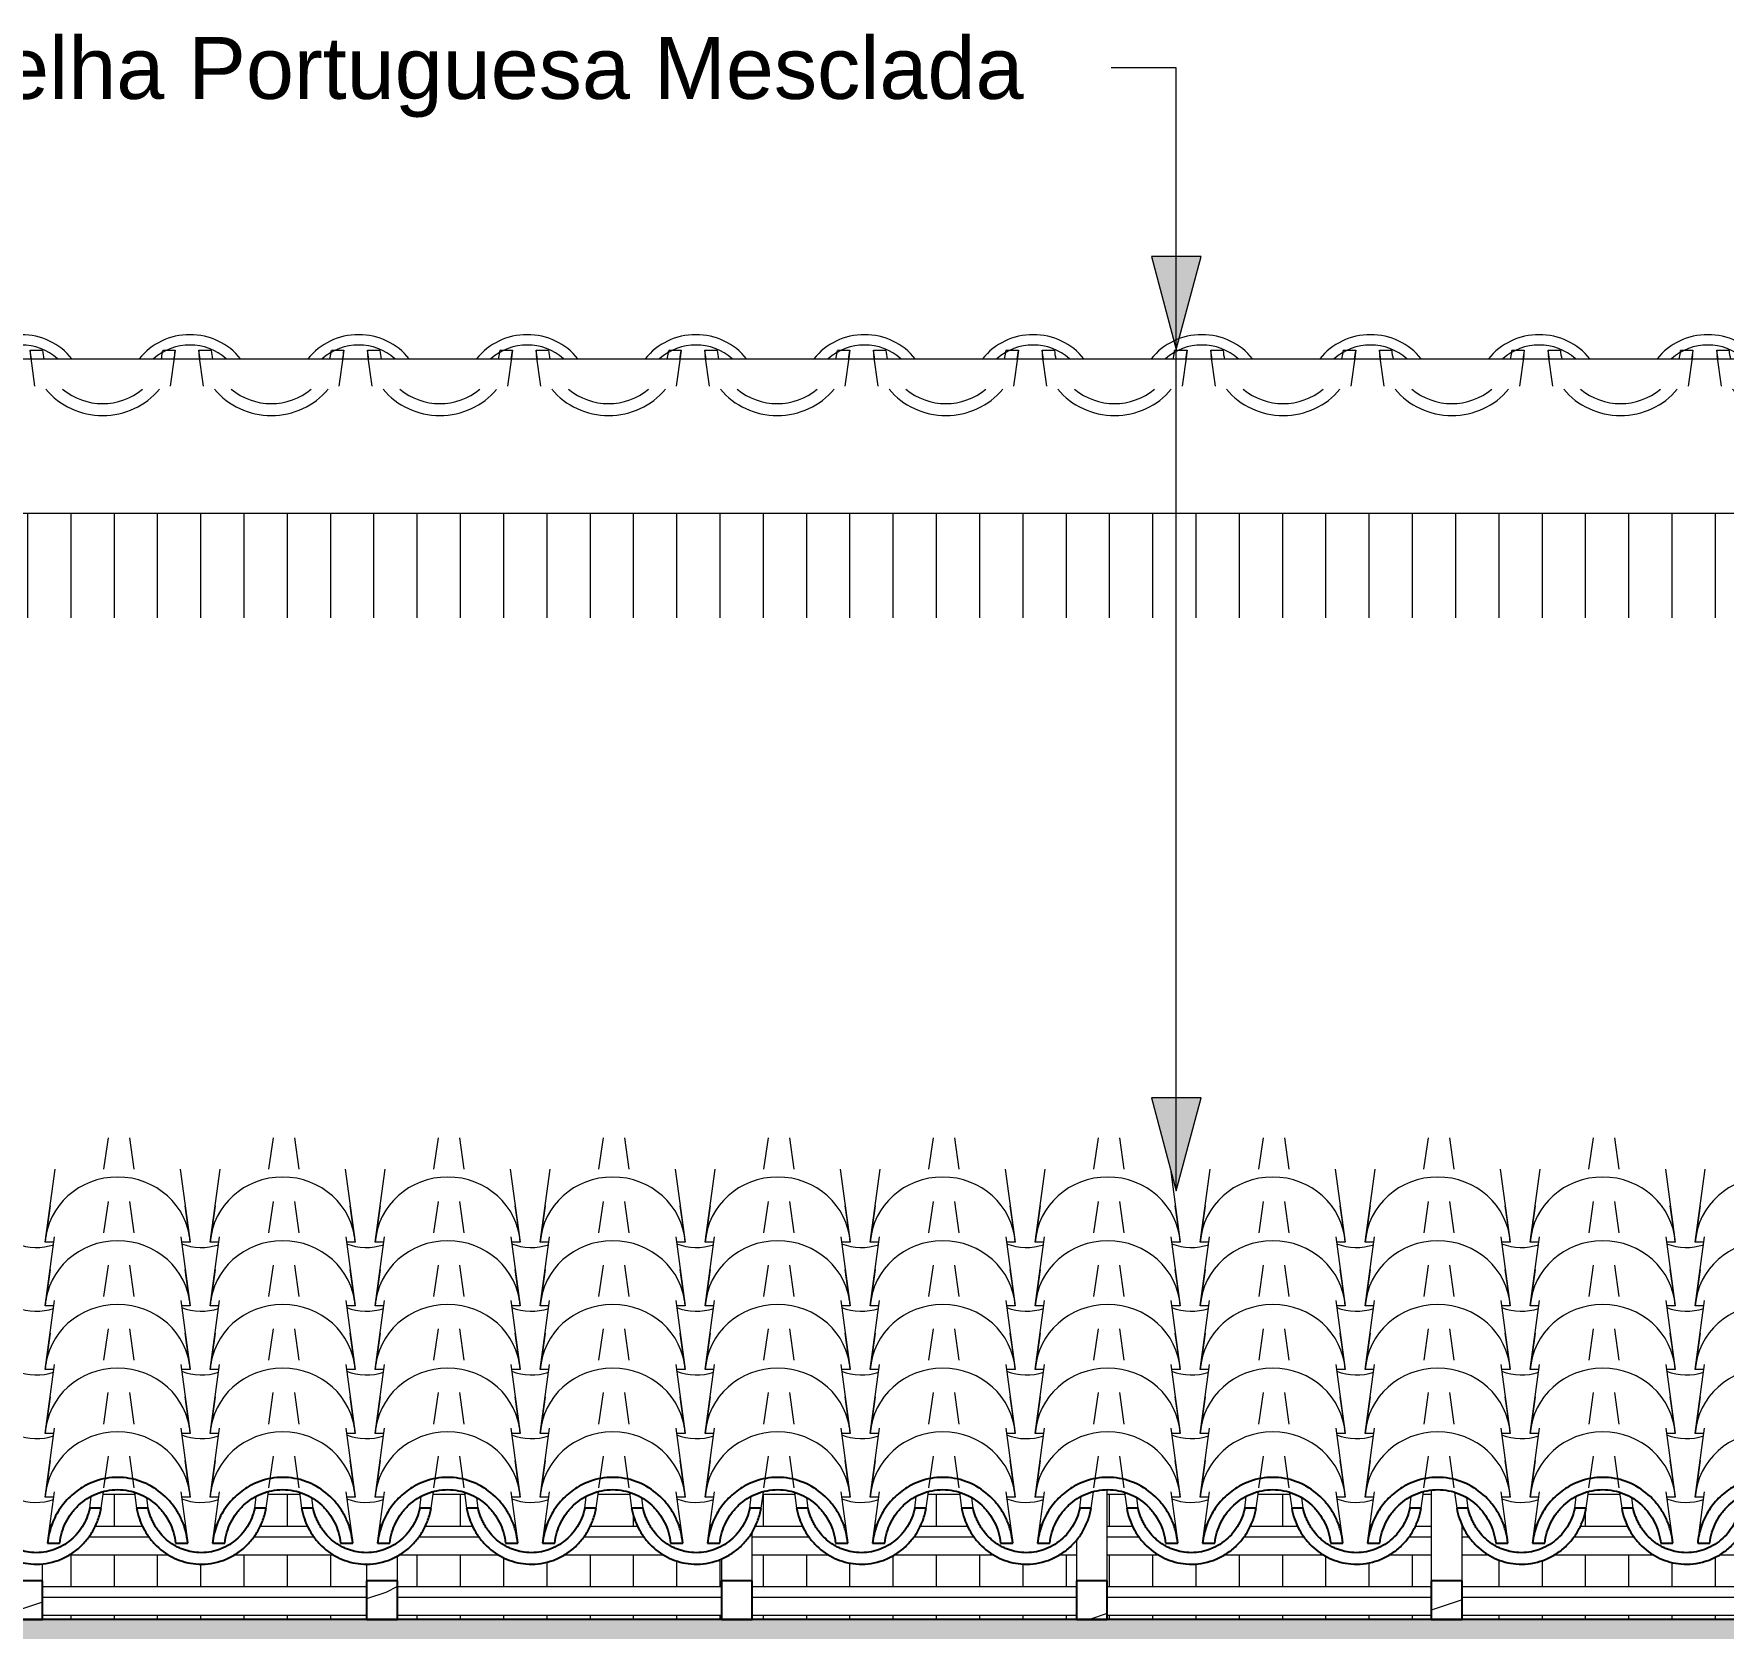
# Model space of a CAD drawing. Header units: millimetres. Extents: x -23755 to 62003, y -3000 to 6760.
# Drawn here: x 14298 to 17031, y 3631 to 6212 of the extents above; entities that cross this region are included whole.
import ezdxf

# ---------------------------------------------------------------- set-up
doc = ezdxf.new("R2010")
doc.units = ezdxf.units.MM
for name, color, linetype, lineweight in [('A-GLAZ-CURT', 52, 'Continuous', 9), ('A-GLAZ-CWMG', 51, 'Continuous', 9), ('A-ROOF', 132, 'Continuous', 9), ('A-ROOF-OTLN', 132, 'Continuous', 9), ('A-ROOF-PATT', 132, 'Continuous', 9), ('G-ANNO-TEXT', 231, 'Continuous', 9)]:
    doc.layers.add(name, color=color, linetype=linetype, lineweight=lineweight)
doc.styles.add('Arial_1', font='arial.ttf', dxfattribs={"height": 100})
pattern_1 = [(216.87, (-525.83, 2369.08), (761.9991, 508.00136), [127, -1143]), (206.565, (-373.43, 2292.88), (-254.0006, -253.9997), [283.981, -283.981]), (198.435, (-373.43, 2165.88), (-507.9998, -254.0006), [160.644, -642.575])]

# ---------------------------------------------------------------- blocks, each defined once
blk = doc.blocks.new('Rectangular Mullion - Ripa-3577505-B')
at = {"layer": 'A-GLAZ-CWMG'}
for p, q in [((1737.9, 3699.2), (1213.7, 3699.2)), ((2312, 3699.2), (1787.9, 3699.2)), ((2886.2, 3699.2), (2362, 3699.2)), ((3460.4, 3699.2), (2936.2, 3699.2)), ((4034.5, 3699.2), (3510.4, 3699.2)), ((1737.9, 3681.9), (1213.7, 3681.9)), ((2312, 3681.9), (1787.9, 3681.9)), ((2886.2, 3681.9), (2362, 3681.9)), ((3460.4, 3681.9), (2936.2, 3681.9)), ((4034.5, 3681.9), (3510.4, 3681.9)), ((1737.9, 3653.2), (1213.7, 3653.2)), ((2312, 3653.2), (1787.9, 3653.2)), ((2886.2, 3653.2), (2362, 3653.2)), ((3460.4, 3653.2), (2936.2, 3653.2)), ((4034.5, 3653.2), (3510.4, 3653.2))]:
    blk.add_line(p, q, dxfattribs=at)
blk = doc.blocks.new('Rectangular Mullion - Ripa-V128-B')
at = {"layer": 'A-GLAZ-CWMG'}
for p, q in [((1386.2, 3779.6), (1288.5, 3779.6)), ((1376, 3796.8), (1298.8, 3796.8)), ((1653.2, 3779.6), (1555.5, 3779.6)), ((1642.9, 3796.8), (1565.7, 3796.8)), ((1920.1, 3779.6), (1822.4, 3779.6)), ((1909.8, 3796.8), (1832.6, 3796.8)), ((2187, 3779.6), (2089.3, 3779.6)), ((2176.8, 3796.8), (2099.6, 3796.8)), ((2453.9, 3779.6), (2362, 3779.6)), ((2443.7, 3796.8), (2366.5, 3796.8)), ((2720.9, 3779.6), (2623.2, 3779.6)), ((2710.6, 3796.8), (2633.4, 3796.8)), ((2977.5, 3796.8), (2936.2, 3796.8)), ((2987.8, 3779.6), (2936.2, 3779.6)), ((3254.7, 3779.6), (3157, 3779.6)), ((3244.5, 3796.8), (3167.3, 3796.8)), ((3460.4, 3779.6), (3423.9, 3779.6)), ((3460.4, 3796.8), (3434.2, 3796.8)), ((3511.4, 3796.8), (3510.4, 3796.8)), ((3521.6, 3779.6), (3510.4, 3779.6)), ((3788.6, 3779.6), (3690.8, 3779.6)), ((3778.3, 3796.8), (3701.1, 3796.8)), ((1418.2, 3750.8), (1256.6, 3750.8)), ((1685.2, 3750.8), (1523.5, 3750.8)), ((1952.1, 3750.8), (1790.4, 3750.8)), ((2219, 3750.8), (2057.3, 3750.8)), ((2485.9, 3750.8), (2362, 3750.8)), ((2752.8, 3750.8), (2591.2, 3750.8)), ((2886.2, 3750.8), (2858.1, 3750.8)), ((3019.8, 3750.8), (2936.2, 3750.8)), ((3286.7, 3750.8), (3125, 3750.8)), ((3460.4, 3750.8), (3391.9, 3750.8)), ((3553.6, 3750.8), (3510.4, 3750.8)), ((3820.5, 3750.8), (3658.9, 3750.8)), ((4034.5, 3750.8), (3925.8, 3750.8))]:
    blk.add_line(p, q, dxfattribs=at)
blk = doc.blocks.new('Rectangular Mullion - Ripa-V129-B')
at = {"layer": 'A-GLAZ-CWMG'}
for p, q in [((1363.1, 3848.5), (1311.7, 3848.5)), ((1630, 3848.5), (1578.6, 3848.5)), ((1896.9, 3848.5), (1845.5, 3848.5)), ((2163.9, 3848.5), (2112.5, 3848.5)), ((2430.8, 3848.5), (2379.4, 3848.5)), ((2697.7, 3848.5), (2646.3, 3848.5)), ((2964.6, 3848.5), (2936.2, 3848.5)), ((3231.6, 3848.5), (3180.1, 3848.5)), ((3460.4, 3848.5), (3447.1, 3848.5)), ((3765.4, 3848.5), (3714, 3848.5))]:
    blk.add_line(p, q, dxfattribs=at)
blk = doc.blocks.new('Rectangular Mullion - Caibro-V130-B')
at = {"layer": 'A-GLAZ-CWMG'}
h = blk.add_hatch(dxfattribs=at)
h.set_pattern_fill('FP_16', color=256, style=0, pattern_type=2)
h.set_pattern_definition(pattern_1)
h.paths.add_polyline_path([(1213.7, 3646.4), (1213.7, 3709.1), (1163.7, 3709.1), (1163.7, 3646.4)])
for p, q in [((1163.7, 3744.4), (1163.7, 3709.1)), ((1213.7, 3709.1), (1213.7, 3736.5))]:
    blk.add_line(p, q, dxfattribs=at)
at = {"layer": 'A-GLAZ-CWMG', "lineweight": 25}
for p, q in [((1213.7, 3709.1), (1163.7, 3709.1)), ((1163.7, 3709.1), (1163.7, 3646.4)), ((1213.7, 3646.4), (1213.7, 3709.1)), ((1163.7, 3646.4), (1213.7, 3646.4))]:
    blk.add_line(p, q, dxfattribs=at)
blk = doc.blocks.new('Rectangular Mullion - Caibro-V131-B')
at = {"layer": 'A-GLAZ-CWMG'}
h = blk.add_hatch(dxfattribs=at)
h.set_pattern_fill('FP_16', color=256, style=0, pattern_type=2)
h.set_pattern_definition(pattern_1)
h.paths.add_polyline_path([(1787.9, 3646.4), (1787.9, 3709.1), (1737.9, 3709.1), (1737.9, 3646.4), (1770.6, 3646.4)])
for p, q in [((1787.9, 3709.1), (1787.9, 3749.4)), ((1737.9, 3736.4), (1737.9, 3709.1))]:
    blk.add_line(p, q, dxfattribs=at)
at = {"layer": 'A-GLAZ-CWMG', "lineweight": 25}
for p, q in [((1787.9, 3709.1), (1737.9, 3709.1)), ((1737.9, 3709.1), (1737.9, 3646.4)), ((1787.9, 3646.4), (1787.9, 3709.1)), ((1737.9, 3646.4), (1787.9, 3646.4))]:
    blk.add_line(p, q, dxfattribs=at)
blk = doc.blocks.new('Rectangular Mullion - Caibro-V132-B')
at = {"layer": 'A-GLAZ-CWMG'}
h = blk.add_hatch(dxfattribs=at)
h.set_pattern_fill('FP_16', color=256, style=0, pattern_type=2)
h.set_pattern_definition(pattern_1)
h.paths.add_polyline_path([(2312, 3646.4), (2362, 3646.4), (2362, 3709.1), (2312, 3709.1), (2312, 3700.9)])
for p, q in [((2362, 3709.1), (2362, 3788.7)), ((2312, 3744.5), (2312, 3709.1))]:
    blk.add_line(p, q, dxfattribs=at)
at = {"layer": 'A-GLAZ-CWMG', "lineweight": 25}
for p, q in [((2362, 3709.1), (2312, 3709.1)), ((2312, 3709.1), (2312, 3646.4)), ((2362, 3646.4), (2362, 3709.1)), ((2312, 3646.4), (2362, 3646.4))]:
    blk.add_line(p, q, dxfattribs=at)
blk = doc.blocks.new('Rectangular Mullion - Caibro-V133-B')
at = {"layer": 'A-GLAZ-CWMG'}
h = blk.add_hatch(dxfattribs=at)
h.set_pattern_fill('FP_16', color=256, style=0, pattern_type=2)
h.set_pattern_definition(pattern_1)
h.paths.add_polyline_path([(2936.2, 3646.4), (2936.2, 3709.1), (2886.2, 3709.1), (2886.2, 3646.4), (2921.9, 3646.4)])
for p, q in [((2936.2, 3709.1), (2936.2, 3856.4)), ((2886.2, 3774.9), (2886.2, 3709.1))]:
    blk.add_line(p, q, dxfattribs=at)
at = {"layer": 'A-GLAZ-CWMG', "lineweight": 25}
for p, q in [((2936.2, 3709.1), (2886.2, 3709.1)), ((2886.2, 3709.1), (2886.2, 3646.4)), ((2936.2, 3646.4), (2936.2, 3709.1)), ((2886.2, 3646.4), (2936.2, 3646.4))]:
    blk.add_line(p, q, dxfattribs=at)
blk = doc.blocks.new('Rectangular Mullion - Caibro-V134-B')
at = {"layer": 'A-GLAZ-CWMG'}
h = blk.add_hatch(dxfattribs=at)
h.set_pattern_fill('FP_16', color=256, style=0, pattern_type=2)
h.set_pattern_definition(pattern_1)
h.paths.add_polyline_path([(3510.4, 3646.4), (3510.4, 3709.1), (3460.4, 3709.1), (3460.4, 3646.4)])
for p, q in [((3460.4, 3855.5), (3460.4, 3709.1)), ((3510.4, 3709.1), (3510.4, 3799.1))]:
    blk.add_line(p, q, dxfattribs=at)
at = {"layer": 'A-GLAZ-CWMG', "lineweight": 25}
for p, q in [((3510.4, 3709.1), (3460.4, 3709.1)), ((3460.4, 3709.1), (3460.4, 3646.4)), ((3510.4, 3646.4), (3510.4, 3709.1)), ((3460.4, 3646.4), (3510.4, 3646.4))]:
    blk.add_line(p, q, dxfattribs=at)
blk = doc.blocks.new('COLONIAL BASE - COLONIAL BASE-4234113-B')
at = {"layer": 'A-GLAZ-CURT'}
for p, q in [((7743.4, 5685.5), (7741.5, 5699.6)), ((7741.5, 5699.6), (7761.5, 5699.6)), ((7749.3, 5641.5), (7742.4, 5691.3)), ((7956, 5699.6), (7976, 5699.6)), ((7975.1, 5691.3), (7968.2, 5641.5)), ((7976, 5699.6), (7974.1, 5685.5))]:
    blk.add_line(p, q, dxfattribs=at)
for centre, major_axis, start_param, end_param in [((7727.2, 5626.4), (102.8, 0), 0.648016, 2.493576), ((7727.2, 5626.4), (85.3, 0), 0.811505, 2.330088), ((7858.8, 5706.7), (117.5, 0), 3.205466, 3.332025), ((7858.8, 5706.7), (97.5, 0), 3.218592, 3.372085), ((7858.8, 5706.7), (97.5, 0), 6.052693, 6.16477), ((7858.8, 5706.7), (97.5, 0), 6.165433, 6.206186), ((7858.8, 5706.7), (117.5, 0), 6.092753, 6.219312), ((7858.8, 5706.7), (117.5, 0), 3.815207, 5.609571), ((7858.8, 5706.7), (97.5, 0), 3.986288, 5.43849)]:
    blk.add_ellipse(centre, major_axis=major_axis, ratio=0.957826, start_param=start_param, end_param=end_param, dxfattribs=at)
blk = doc.blocks.new('COLONIAL BASE - COLONIAL BASE-V150-B')
at = {"layer": 'A-GLAZ-CURT'}
for p, q in [((1741.3, 5685.5), (1739.4, 5699.6)), ((1739.4, 5699.6), (1759.5, 5699.6)), ((1747.3, 5641.5), (1740.3, 5691.3)), ((1953.9, 5699.6), (1974, 5699.6)), ((1973.1, 5691.3), (1966.1, 5641.5)), ((1974, 5699.6), (1972.1, 5685.5))]:
    blk.add_line(p, q, dxfattribs=at)
for centre, major_axis, start_param, end_param in [((1725.2, 5626.4), (102.8, 0), 0.648016, 2.493576), ((1725.2, 5626.4), (85.3, 0), 0.811505, 2.330088), ((1856.7, 5706.7), (117.5, 0), 3.205466, 3.332025), ((1856.7, 5706.7), (97.5, 0), 3.218592, 3.372085), ((1856.7, 5706.7), (97.5, 0), 6.052693, 6.16477), ((1856.7, 5706.7), (97.5, 0), 6.165433, 6.206186), ((1856.7, 5706.7), (117.5, 0), 6.092753, 6.219312), ((1856.7, 5706.7), (117.5, 0), 3.815207, 5.608287), ((1856.7, 5706.7), (97.5, 0), 3.986288, 5.43849)]:
    blk.add_ellipse(centre, major_axis=major_axis, ratio=0.957826, start_param=start_param, end_param=end_param, dxfattribs=at)
blk = doc.blocks.new('COLONIAL BASE - COLONIAL BASE-4234642-B')
at = {"layer": 'A-GLAZ-CURT'}
for p, q in [((2689.1, 3910.5), (2696.2, 3859.6)), ((2914.7, 3859.6), (2921.9, 3910.5)), ((2697.2, 3851.9), (2700.7, 3826.6)), ((2719.3, 3826.6), (2717.3, 3843.1)), ((2823.6, 3770.2), (2834.8, 3853)), ((2891.7, 3826.6), (2893.9, 3845.3)), ((2910.3, 3826.6), (2913.9, 3853.1)), ((3039.1, 3853), (3050.3, 3770.2)), ((2827.7, 3800.5), (2824.2, 3774.9)), ((3049.8, 3774.9), (3046.2, 3800.5))]:
    blk.add_line(p, q, dxfattribs=at)
at = {"layer": 'A-GLAZ-CURT', "lineweight": 25}
for p, q in [((2719.3, 3826.6), (2700.7, 3826.6)), ((2910.3, 3826.6), (2891.7, 3826.6)), ((2823.6, 3770.2), (2843.2, 3770.2)), ((3030.7, 3770.2), (3050.3, 3770.2))]:
    blk.add_line(p, q, dxfattribs=at)
for points, knots in [([(3050.3, 3770.2), (3049.7, 3776.5), (3047.5, 3788.9), (3041.3, 3806.9), (3032.4, 3823.6), (3017.1, 3843.8), (2992.3, 3863.9), (2962.2, 3874.7), (2937, 3876.9), (2911.8, 3874.7), (2884.7, 3865), (2859.2, 3846), (2841, 3823.9), (2830.7, 3802.5), (2825.6, 3784.3), (2824.1, 3775), (2823.6, 3770.2)], [0, 0, 0, 0, 0.055556, 0.111111, 0.166667, 0.222222, 0.333333, 0.444444, 0.5, 0.555556, 0.666667, 0.75, 0.833333, 0.916667, 0.958333, 1, 1, 1, 1]), ([(2843.2, 3770.2), (2843.9, 3776), (2846.2, 3787.4), (2852.6, 3803.7), (2861.8, 3818.6), (2877.3, 3836), (2902.1, 3852), (2937, 3858.8), (2971.8, 3852), (2996.7, 3836), (3012.2, 3818.6), (3021.3, 3803.7), (3027.7, 3787.4), (3030.1, 3776), (3030.7, 3770.2)], [0, 0, 0, 0, 0.0625, 0.125, 0.1875, 0.25, 0.375, 0.5, 0.625, 0.75, 0.8125, 0.875, 0.9375, 1, 1, 1, 1]), ([(2700.7, 3826.6), (2701.7, 3820.7), (2704.7, 3809.3), (2711.7, 3793), (2721.3, 3778), (2737, 3760.4), (2761.7, 3743.5), (2797.9, 3733.9), (2830, 3737.4), (2854.6, 3747.7), (2871.3, 3758.8), (2883.2, 3770.5), (2891.4, 3780.9), (2896.8, 3789.3), (2901.4, 3798.1), (2906.5, 3810.4), (2909.1, 3820), (2910.3, 3826.6)], [0, 0, 0, 0, 0.058824, 0.117647, 0.176471, 0.235294, 0.352941, 0.470588, 0.602941, 0.669118, 0.735294, 0.801471, 0.834559, 0.867647, 0.900735, 0.933824, 1, 1, 1, 1]), ([(2891.7, 3826.6), (2890.6, 3821.2), (2887.4, 3810.9), (2880.1, 3796.4), (2870.4, 3783.3), (2854.5, 3768.6), (2830, 3756), (2803.4, 3753.4), (2785.6, 3756.7), (2776.6, 3759.5), (2770, 3762.1), (2763.7, 3765.3), (2755.6, 3770.3), (2746.3, 3777.6), (2738.3, 3786.3), (2732.8, 3794), (2729.1, 3800.1), (2725.9, 3806.4), (2722.2, 3815.1), (2720.2, 3821.9), (2719.3, 3826.6)], [0, 0, 0, 0, 0.066667, 0.133333, 0.2, 0.266667, 0.4, 0.533333, 0.591667, 0.620833, 0.65, 0.679167, 0.708333, 0.766667, 0.825, 0.854167, 0.883333, 0.9125, 0.941667, 1, 1, 1, 1])]:
    blk.add_open_spline(points, degree=3, knots=knots, dxfattribs=at)
blk = doc.blocks.new('COLONIAL BASE - COLONIAL BASE-V155-B')
at = {"layer": 'A-GLAZ-CURT'}
for p, q in [((3222.9, 4013.5), (3230.1, 3962.7)), ((3448.6, 3962.7), (3455.7, 4013.5)), ((3353.6, 3844.5), (3368.7, 3956.1)), ((3573, 3956.1), (3588.1, 3844.5)), ((3361.6, 3903.6), (3354.4, 3852.7)), ((3587.2, 3852.7), (3580.1, 3903.6)), ((3367.6, 3844.5), (3353.6, 3844.5)), ((3588.1, 3844.5), (3574.1, 3844.5))]:
    blk.add_line(p, q, dxfattribs=at)
for centre, major_axis, start_param, end_param in [((3470.8, 3837.3), (117.5, 0), 0.063873, 3.077719), ((3339.3, 3917.6), (85.3, 0), 4.326004, 5.046238)]:
    blk.add_ellipse(centre, major_axis=major_axis, ratio=0.957826, start_param=start_param, end_param=end_param, dxfattribs=at)
blk = doc.blocks.new('COLONIAL BASE - COLONIAL BASE-V156-B')
at = {"layer": 'A-GLAZ-CURT'}
for p, q in [((2689.1, 4013.5), (2696.2, 3962.7)), ((2914.7, 3962.7), (2921.9, 4013.5)), ((2819.7, 3844.5), (2834.8, 3956.1)), ((3039.1, 3956.1), (3054.2, 3844.5)), ((2827.7, 3903.6), (2820.6, 3852.7)), ((3053.4, 3852.7), (3046.2, 3903.6)), ((2833.4, 3844.5), (2819.7, 3844.5)), ((3054.2, 3844.5), (3040.3, 3844.5))]:
    blk.add_line(p, q, dxfattribs=at)
for centre, major_axis, start_param, end_param in [((2937, 3837.3), (117.5, 0), 0.063873, 3.077719), ((2805.5, 3917.6), (85.3, 0), 4.326004, 5.046238)]:
    blk.add_ellipse(centre, major_axis=major_axis, ratio=0.957826, start_param=start_param, end_param=end_param, dxfattribs=at)
blk = doc.blocks.new('COLONIAL BASE - COLONIAL BASE-V157-B')
at = {"layer": 'A-GLAZ-CURT'}
for p, q in [((1888.3, 4116.6), (1895.4, 4065.8)), ((2114, 4065.8), (2121.1, 4116.6)), ((2018.9, 3947.6), (2034.1, 4059.2)), ((2238.4, 4059.2), (2253.5, 3947.6)), ((2026.9, 4006.7), (2019.8, 3955.8)), ((2252.6, 3955.8), (2245.5, 4006.7)), ((2032.9, 3947.6), (2018.9, 3947.6)), ((2253.5, 3947.6), (2239.5, 3947.6))]:
    blk.add_line(p, q, dxfattribs=at)
for centre, major_axis, start_param, end_param in [((2136.2, 3940.4), (117.5, 0), 0.063873, 3.077719), ((2004.7, 4020.7), (85.3, 0), 4.326004, 5.046238)]:
    blk.add_ellipse(centre, major_axis=major_axis, ratio=0.957826, start_param=start_param, end_param=end_param, dxfattribs=at)
blk = doc.blocks.new('COLONIAL BASE - COLONIAL BASE-V158-B')
at = {"layer": 'A-GLAZ-CURT'}
for p, q in [((286.8, 4425.9), (293.9, 4375.1)), ((512.4, 4375.1), (519.6, 4425.9)), ((417.4, 4256.9), (433.4, 4374.9)), ((635.9, 4374.9), (651.9, 4256.9)), ((425.4, 4315.9), (418.3, 4265.1)), ((651.1, 4265.1), (643.9, 4315.9)), ((431.4, 4256.9), (417.4, 4256.9)), ((651.9, 4256.9), (638, 4256.9))]:
    blk.add_line(p, q, dxfattribs=at)
for centre, major_axis, start_param, end_param in [((534.7, 4249.7), (117.5, 0), 0.063873, 3.077719), ((403.2, 4330), (85.3, 0), 4.326004, 5.046238)]:
    blk.add_ellipse(centre, major_axis=major_axis, ratio=0.957826, start_param=start_param, end_param=end_param, dxfattribs=at)
blk = doc.blocks.new('COLONIAL BASE - COLONIAL BASE-V159-B')
at = {"layer": 'A-GLAZ-CURT'}
for p, q in [((2689.1, 4425.9), (2696.2, 4375.1)), ((2914.7, 4375.1), (2921.9, 4425.9)), ((2819.7, 4256.9), (2835.7, 4374.9)), ((3038.3, 4374.9), (3054.2, 4256.9)), ((2827.7, 4315.9), (2820.6, 4265.1)), ((3053.4, 4265.1), (3046.2, 4315.9)), ((2833.4, 4256.9), (2819.7, 4256.9)), ((3054.2, 4256.9), (3040.3, 4256.9))]:
    blk.add_line(p, q, dxfattribs=at)
for centre, major_axis, start_param, end_param in [((2937, 4249.7), (117.5, 0), 0.063873, 3.077719), ((2805.5, 4330), (85.3, 0), 4.326004, 5.046238)]:
    blk.add_ellipse(centre, major_axis=major_axis, ratio=0.957826, start_param=start_param, end_param=end_param, dxfattribs=at)

msp = doc.modelspace()

# ---------------------------------------------------------------- hatches: boundary and pattern name
at = {"layer": 'A-ROOF-PATT'}
h = msp.add_hatch(dxfattribs=at)
h.set_pattern_fill('FP_19', color=256, style=0, pattern_type=2)
h.set_pattern_definition([(90, (13097.99, 1190), (-70, 4e-15), [])])
h.paths.add_polyline_path([(20753.372, 3574.716), (21353.372, 3574.716), (21353.372, 5435.522), (10713.372, 5435.522), (10713.372, 5266.716), (20753.372, 5266.716), (20753.372, 3634.698)])
h = msp.add_hatch(dxfattribs=at)
h.set_pattern_fill('FP_18', color=256, style=0, pattern_type=2)
h.set_pattern_definition([(90, (13097.99, 7578.52), (-70, 4e-15), [])])
h.paths.add_polyline_path([(19031.096, 3646.424), (19429.205, 3646.424), (19429.205, 3653.19), (18905.038, 3653.19), (18905.038, 3646.424), (18942.532, 3646.424)])
h.paths.add_polyline_path([(13163.372, 3646.424), (13687.538, 3646.424), (13687.538, 3653.19), (13163.372, 3653.19)])
h.paths.add_polyline_path([(17879.767, 3646.424), (18280.872, 3646.424), (18280.872, 3653.19), (17756.705, 3653.19), (17756.705, 3646.424), (17791.204, 3646.424)])
h.paths.add_polyline_path([(17706.705, 3646.424), (17706.705, 3653.19), (17182.538, 3653.19), (17182.538, 3646.424), (17702.64, 3646.424)])
h.paths.add_polyline_path([(19916.733, 3646.424), (20003.372, 3646.424), (20003.372, 3799.561), (20000.632, 3793.244), (19991.133, 3778.334), (19977.939, 3763.977), (19965.619, 3754.027), (19950.215, 3745.353), (19931.283, 3738.999), (19915.39, 3736.365), (19898.476, 3736.364), (19881.06, 3739.394), (19861.422, 3747.032), (19853.372, 3751.564), (19853.372, 3750.827), (19693.012, 3750.827), (19683.292, 3745.353), (19664.36, 3738.999), (19648.467, 3736.365), (19631.553, 3736.364), (19614.137, 3739.394), (19597.491, 3745.348), (19587.758, 3750.827), (19479.205, 3750.827), (19479.205, 3699.166), (19853.372, 3699.166), (19853.372, 3653.19), (19479.205, 3653.19), (19479.205, 3646.424), (19853.372, 3646.424)])
h.paths.add_polyline_path([(18330.872, 3646.424), (18855.038, 3646.424), (18855.038, 3653.19), (18330.872, 3653.19)])
h.paths.add_polyline_path([(17132.538, 3646.424), (17132.538, 3653.19), (16608.372, 3653.19), (16608.372, 3646.424), (17082.694, 3646.424)])
h.paths.add_polyline_path([(16558.372, 3646.424), (16558.372, 3653.19), (16034.205, 3653.19), (16034.205, 3646.424), (16551.312, 3646.424)])
h.paths.add_polyline_path([(13737.538, 3646.424), (14261.705, 3646.424), (14261.705, 3653.19), (13737.538, 3653.19)])
h.paths.add_polyline_path([(15984.205, 3646.424), (15984.205, 3653.19), (15460.038, 3653.19), (15460.038, 3646.424), (15931.366, 3646.424)])
h.paths.add_polyline_path([(15410.038, 3646.424), (15410.038, 3653.19), (14885.872, 3653.19), (14885.872, 3646.424), (15399.984, 3646.424)])
h.paths.add_polyline_path([(14835.872, 3646.424), (14835.872, 3653.19), (14311.705, 3653.19), (14311.705, 3646.424), (14780.038, 3646.424)])
h.paths.add_polyline_path([(15326.722, 3699.166), (15410.038, 3699.166), (15410.038, 3744.464), (15393.591, 3738.999), (15377.698, 3736.365), (15360.784, 3736.364), (15343.368, 3739.394), (15326.722, 3745.348), (15316.989, 3750.827), (15155.32, 3750.827), (15145.599, 3745.353), (15126.668, 3738.999), (15110.775, 3736.365), (15093.861, 3736.364), (15076.445, 3739.394), (15059.799, 3745.348), (15050.066, 3750.827), (14888.397, 3750.827), (14885.872, 3749.405), (14885.872, 3699.166), (15311.42, 3699.166)])
h.paths.add_polyline_path([(19208.223, 3699.166), (19429.205, 3699.166), (19429.205, 3750.827), (19426.089, 3750.827), (19416.369, 3745.353), (19397.437, 3738.999), (19381.544, 3736.365), (19364.63, 3736.364), (19347.214, 3739.394), (19330.568, 3745.348), (19320.835, 3750.827), (19159.166, 3750.827), (19149.446, 3745.353), (19130.514, 3738.999), (19114.621, 3736.365), (19097.707, 3736.364), (19080.291, 3739.394), (19063.645, 3745.348), (19053.912, 3750.827), (18905.038, 3750.827), (18905.038, 3699.166), (19164.849, 3699.166)])
h.paths.add_polyline_path([(15460.038, 3699.166), (15984.205, 3699.166), (15984.205, 3750.827), (15956.089, 3750.827), (15946.369, 3745.353), (15927.437, 3738.999), (15911.544, 3736.365), (15894.63, 3736.364), (15877.214, 3739.394), (15860.568, 3745.348), (15850.835, 3750.827), (15689.166, 3750.827), (15679.446, 3745.353), (15660.514, 3738.999), (15644.621, 3736.365), (15627.707, 3736.364), (15610.291, 3739.394), (15593.645, 3745.348), (15583.912, 3750.827), (15460.038, 3750.827), (15460.038, 3700.947)])
h.paths.add_polyline_path([(14071.528, 3699.166), (14261.705, 3699.166), (14261.705, 3744.391), (14259.03, 3745.348), (14248.656, 3750.827), (14087.627, 3750.827), (14077.907, 3745.353), (14058.976, 3738.999), (14043.083, 3736.365), (14026.169, 3736.364), (14008.752, 3739.394), (13992.107, 3745.348), (13982.374, 3750.827), (13820.704, 3750.827), (13810.984, 3745.353), (13792.053, 3738.999), (13776.16, 3736.365), (13759.246, 3736.364), (13741.829, 3739.394), (13737.538, 3740.928), (13737.538, 3699.166), (14061.263, 3699.166)])
h.paths.add_polyline_path([(18853.968, 3699.166), (18855.038, 3699.166), (18855.038, 3737.51), (18847.698, 3736.365), (18830.784, 3736.364), (18813.368, 3739.394), (18796.722, 3745.348), (18786.989, 3750.827), (18625.32, 3750.827), (18615.599, 3745.353), (18596.668, 3738.999), (18580.775, 3736.365), (18563.861, 3736.364), (18543.995, 3740.27), (18529.799, 3745.348), (18520.066, 3750.827), (18358.397, 3750.827), (18348.676, 3745.353), (18330.872, 3739.195), (18330.872, 3699.166), (18765.404, 3699.166)])
h.paths.add_polyline_path([(16034.205, 3699.166), (16558.372, 3699.166), (16558.372, 3750.827), (16489.935, 3750.827), (16480.215, 3745.353), (16461.283, 3738.999), (16445.39, 3736.365), (16428.476, 3736.364), (16411.06, 3739.394), (16394.414, 3745.348), (16384.681, 3750.827), (16223.012, 3750.827), (16213.292, 3745.353), (16194.36, 3738.999), (16178.467, 3736.365), (16161.553, 3736.364), (16144.137, 3739.394), (16127.491, 3745.348), (16117.758, 3750.827), (16034.205, 3750.827), (16034.205, 3700.947)])
h.paths.add_polyline_path([(13628.71, 3699.166), (13687.538, 3699.166), (13687.538, 3750.827), (13553.781, 3750.827), (13544.061, 3745.353), (13525.13, 3738.999), (13509.236, 3736.365), (13492.323, 3736.364), (13474.906, 3739.394), (13458.26, 3745.348), (13448.527, 3750.827), (13286.858, 3750.827), (13274.455, 3744.393), (13258.206, 3738.999), (13242.313, 3736.365), (13225.4, 3736.364), (13207.983, 3739.394), (13191.337, 3745.348), (13181.604, 3750.827), (13163.372, 3750.827), (13163.372, 3699.166), (13540.146, 3699.166)])
h.paths.add_polyline_path([(16608.372, 3699.166), (17132.538, 3699.166), (17132.538, 3750.827), (17023.781, 3750.827), (17014.061, 3745.353), (16994.13, 3738.825), (16979.236, 3736.365), (16962.323, 3736.364), (16944.906, 3739.394), (16928.26, 3745.348), (16918.527, 3750.827), (16756.858, 3750.827), (16747.138, 3745.353), (16728.206, 3738.999), (16712.313, 3736.365), (16695.4, 3736.364), (16677.983, 3739.394), (16661.337, 3745.348), (16651.604, 3750.827), (16608.372, 3750.827), (16608.372, 3700.947)])
h.paths.add_polyline_path([(14780.038, 3699.166), (14835.872, 3699.166), (14835.872, 3736.364), (14826.938, 3736.364), (14809.521, 3739.394), (14792.876, 3745.348), (14783.143, 3750.827), (14621.474, 3750.827), (14611.753, 3745.353), (14592.822, 3738.999), (14576.929, 3736.365), (14560.015, 3736.364), (14542.598, 3739.394), (14525.953, 3745.348), (14516.22, 3750.827), (14354.55, 3750.827), (14344.83, 3745.353), (14325.899, 3738.999), (14311.705, 3736.365), (14311.705, 3699.166), (14777.47, 3699.166)])
h.paths.add_polyline_path([(17182.538, 3699.166), (17706.705, 3699.166), (17706.705, 3750.827), (17557.627, 3750.827), (17547.907, 3745.353), (17528.976, 3738.999), (17513.083, 3736.365), (17496.169, 3736.364), (17478.752, 3739.394), (17462.107, 3745.348), (17452.374, 3750.827), (17290.704, 3750.827), (17280.984, 3745.353), (17262.053, 3738.999), (17246.16, 3736.365), (17229.246, 3736.364), (17211.829, 3739.394), (17195.183, 3745.348), (17185.45, 3750.827), (17182.538, 3750.827), (17182.538, 3700.947)])
h.paths.add_polyline_path([(18280.872, 3699.166), (18280.872, 3739.159), (18278.304, 3739.829), (18262.876, 3745.348), (18253.143, 3750.827), (18091.474, 3750.827), (18081.753, 3745.353), (18062.822, 3738.999), (18046.929, 3736.365), (18030.015, 3736.364), (18012.598, 3739.394), (17995.953, 3745.348), (17986.22, 3750.827), (17824.55, 3750.827), (17814.83, 3745.353), (17795.899, 3738.999), (17780.006, 3736.365), (17763.092, 3736.364), (17756.705, 3737.475), (17756.705, 3699.166), (18234.022, 3699.166)])
h.paths.add_polyline_path([(15519.279, 3796.802), (15541.673, 3796.802), (15536.182, 3809.46), (15531.75, 3826.581), (15528.787, 3848.463), (15477.368, 3848.463), (15474.405, 3826.581), (15469.974, 3809.463), (15464.483, 3796.802), (15488.548, 3796.802)])
h.paths.add_polyline_path([(17879.767, 3796.802), (17943.98, 3796.802), (17938.489, 3809.46), (17934.058, 3826.581), (17931.095, 3848.463), (17879.676, 3848.463), (17876.713, 3826.581), (17872.282, 3809.463), (17866.791, 3796.802), (17876.713, 3796.802)])
h.paths.add_polyline_path([(13351.492, 3796.802), (13406.288, 3796.802), (13400.797, 3809.46), (13396.365, 3826.581), (13393.402, 3848.463), (13341.984, 3848.463), (13339.021, 3826.581), (13334.59, 3809.463), (13329.098, 3796.802), (13339.021, 3796.802)])
h.paths.add_polyline_path([(19206.898, 3796.802), (19278.596, 3796.802), (19273.105, 3809.46), (19268.673, 3826.581), (19265.71, 3848.463), (19214.291, 3848.463), (19211.328, 3826.581), (19206.898, 3809.463), (19201.406, 3796.802), (19203.62, 3796.802)])
h.paths.add_polyline_path([(19011.673, 3796.802), (19006.182, 3809.46), (19001.75, 3826.581), (18998.787, 3848.463), (18947.368, 3848.463), (18944.405, 3826.581), (18939.974, 3809.463), (18934.483, 3796.802), (19006.182, 3796.802)])
h.paths.add_polyline_path([(15753.8, 3796.802), (15808.596, 3796.802), (15803.105, 3809.46), (15798.52, 3827.708), (15795.71, 3848.463), (15744.291, 3848.463), (15741.328, 3826.581), (15736.898, 3809.463), (15731.406, 3796.802), (15741.328, 3796.802)])
h.paths.add_polyline_path([(17677.057, 3796.802), (17671.566, 3809.46), (17667.135, 3826.581), (17664.172, 3848.463), (17612.753, 3848.463), (17609.79, 3826.581), (17605.359, 3809.463), (17599.868, 3796.802), (17671.566, 3796.802)])
h.paths.add_polyline_path([(18143.636, 3796.802), (18210.904, 3796.802), (18205.413, 3809.46), (18200.981, 3826.581), (18198.018, 3848.463), (18146.599, 3848.463), (18143.636, 3826.581), (18139.205, 3809.463), (18133.714, 3796.802), (18139.205, 3796.802)])
h.paths.add_polyline_path([(15274.75, 3796.802), (15269.259, 3809.46), (15264.827, 3826.581), (15261.864, 3848.463), (15210.445, 3848.463), (15207.482, 3826.581), (15203.051, 3809.463), (15197.56, 3796.802), (15269.259, 3796.802)])
h.paths.add_polyline_path([(19812.442, 3796.802), (19806.951, 3809.46), (19802.519, 3826.581), (19799.556, 3848.463), (19748.137, 3848.463), (19745.175, 3826.581), (19739.605, 3806.838), (19735.252, 3796.802), (19806.951, 3796.802)])
h.paths.add_polyline_path([(13618.415, 3796.802), (13672.992, 3797.308), (13667.72, 3809.46), (13663.288, 3826.581), (13660.325, 3848.463), (13608.907, 3848.463), (13605.944, 3826.581), (13601.513, 3809.463), (13596.021, 3796.802), (13605.944, 3796.802)])
h.paths.add_polyline_path([(15007.827, 3796.802), (15001.447, 3812.893), (14997.904, 3826.581), (14994.941, 3848.463), (14943.522, 3848.463), (14940.559, 3826.581), (14936.128, 3809.463), (14930.637, 3796.802), (15002.336, 3796.802)])
h.paths.add_polyline_path([(17410.134, 3796.802), (17404.643, 3809.46), (17400.212, 3826.581), (17397.249, 3848.463), (17345.83, 3848.463), (17342.867, 3826.581), (17338.436, 3809.463), (17332.944, 3796.802), (17404.643, 3796.802)])
h.paths.add_polyline_path([(18744.75, 3796.802), (18739.259, 3809.46), (18734.827, 3826.581), (18731.864, 3848.463), (18680.445, 3848.463), (18676.841, 3824.103), (18673.051, 3809.463), (18667.56, 3796.802), (18739.259, 3796.802)])
h.paths.add_polyline_path([(13885.338, 3796.802), (13940.134, 3796.802), (13934.643, 3809.46), (13930.212, 3826.581), (13927.249, 3848.463), (13875.83, 3848.463), (13872.867, 3826.581), (13868.436, 3809.463), (13862.944, 3796.802), (13872.867, 3796.802)])
h.paths.add_polyline_path([(16034.205, 3796.802), (16075.519, 3796.802), (16070.028, 3809.46), (16065.596, 3826.581), (16062.633, 3848.463), (16034.205, 3848.463), (16034.205, 3833.445)])
h.paths.add_polyline_path([(17132.538, 3796.802), (17132.359, 3833.445), (17130.325, 3848.463), (17078.907, 3848.463), (17075.944, 3826.581), (17071.513, 3809.463), (17066.021, 3796.802), (17126.976, 3796.802)])
h.paths.add_polyline_path([(16275.175, 3796.802), (16342.442, 3796.802), (16336.951, 3809.46), (16332.519, 3826.581), (16329.556, 3848.463), (16278.137, 3848.463), (16275.175, 3826.581), (16270.744, 3809.463), (16265.252, 3796.802), (16270.744, 3796.802)])
h.paths.add_polyline_path([(18410.559, 3796.802), (18477.827, 3796.802), (18472.336, 3809.46), (18467.904, 3826.581), (18464.941, 3848.463), (18413.522, 3848.463), (18410.559, 3826.581), (18406.128, 3809.463), (18400.637, 3796.802), (18406.128, 3796.802)])
h.paths.add_polyline_path([(14740.904, 3796.802), (14735.413, 3809.46), (14730.981, 3826.581), (14728.018, 3848.463), (14676.599, 3848.463), (14673.636, 3826.581), (14669.205, 3809.463), (14663.714, 3796.802), (14735.756, 3796.802)])
h.paths.add_polyline_path([(14152.261, 3796.802), (14207.057, 3796.802), (14201.566, 3809.46), (14197.135, 3826.581), (14194.172, 3848.463), (14142.753, 3848.463), (14139.79, 3826.581), (14135.359, 3809.463), (14129.868, 3796.802), (14139.79, 3796.802)])
h.paths.add_polyline_path([(19479.205, 3796.802), (19545.519, 3796.802), (19540.028, 3809.46), (19535.596, 3826.581), (19532.633, 3848.463), (19481.214, 3848.463), (19479.205, 3833.445), (19479.205, 3826.581)])
h.paths.add_polyline_path([(14473.98, 3796.802), (14468.489, 3809.46), (14464.058, 3826.581), (14461.095, 3848.463), (14409.676, 3848.463), (14406.713, 3826.581), (14402.282, 3809.463), (14396.791, 3796.802), (14470.065, 3796.802)])
h.paths.add_polyline_path([(16876.288, 3796.802), (16870.797, 3809.46), (16866.365, 3826.581), (16863.402, 3848.463), (16811.984, 3848.463), (16809.021, 3826.581), (16804.59, 3809.463), (16799.098, 3796.802), (16870.797, 3796.802)])
h.paths.add_polyline_path([(16542.098, 3796.802), (16558.372, 3796.802), (16558.372, 3848.463), (16545.061, 3848.463), (16542.098, 3826.581), (16537.667, 3809.463), (16532.175, 3796.802), (16537.667, 3796.802)])
h.paths.add_polyline_path([(16609.365, 3796.802), (16608.372, 3799.092), (16608.372, 3796.802)])
msp.add_hatch(color=256, dxfattribs=at).paths.add_polyline_path([(13113.372, 3615.103), (20053.372, 3615.103), (20053.372, 3646.424), (13113.372, 3646.424), (13113.372, 3634.698)])
at = {"layer": 'G-ANNO-TEXT'}
for points in [[(16145.81, 5701.116), (16186.002, 5851.116), (16105.618, 5851.116)], [(16145.81, 4340.142), (16186.002, 4490.142), (16105.618, 4490.142)]]:
    msp.add_hatch(color=7, dxfattribs=at).paths.add_polyline_path(points)

# ---------------------------------------------------------------- linework, layer by layer
at = {"layer": 'A-ROOF', "lineweight": 25}
msp.add_line((20053.372, 3646.424), (13113.372, 3646.424), dxfattribs=at)
at = {"layer": 'A-ROOF-OTLN'}
for p, q in [((10713.372, 5685.522), (21372.372, 5685.522)), ((21353.372, 5435.522), (10713.372, 5435.522))]:
    msp.add_line(p, q, dxfattribs=at)
at = {"layer": 'G-ANNO-TEXT', "color": 7}
for p, q in [((16043.553, 6156.271), (16040.376, 6156.271)), ((16145.81, 6156.271), (16043.553, 6156.271)), ((16145.81, 6156.271), (16043.553, 6156.271)), ((16145.81, 5701.116), (16145.81, 6156.271)), ((16145.81, 4340.142), (16145.81, 6156.271)), ((16186.002, 5851.116), (16105.618, 5851.116)), ((16105.618, 5851.116), (16145.81, 5701.116)), ((16145.81, 5701.116), (16186.002, 5851.116)), ((16186.002, 4490.142), (16105.618, 4490.142)), ((16105.618, 4490.142), (16145.81, 4340.142)), ((16145.81, 4340.142), (16186.002, 4490.142))]:
    msp.add_line(p, q, dxfattribs=at)

# ---------------------------------------------------------------- block references
at = {"layer": 'A-GLAZ-CURT'}
for name, p in [('COLONIAL BASE - COLONIAL BASE-4234113-B', (6550.299, 0)), ('COLONIAL BASE - COLONIAL BASE-4234113-B', (6823.12, 0)), ('COLONIAL BASE - COLONIAL BASE-V150-B', (13097.992, 0)), ('COLONIAL BASE - COLONIAL BASE-4234113-B', (7368.761, 0)), ('COLONIAL BASE - COLONIAL BASE-4234113-B', (7641.582, 0)), ('COLONIAL BASE - COLONIAL BASE-4234113-B', (7914.402, 0)), ('COLONIAL BASE - COLONIAL BASE-4234113-B', (8187.223, 0)), ('COLONIAL BASE - COLONIAL BASE-4234113-B', (8460.043, 0)), ('COLONIAL BASE - COLONIAL BASE-4234113-B', (8732.864, 0)), ('COLONIAL BASE - COLONIAL BASE-4234113-B', (9005.684, 0)), ('COLONIAL BASE - COLONIAL BASE-4234113-B', (9278.505, 0)), ('COLONIAL BASE - COLONIAL BASE-V158-B', (13898.761, 0)), ('COLONIAL BASE - COLONIAL BASE-V158-B', (14165.684, 0)), ('COLONIAL BASE - COLONIAL BASE-V158-B', (14432.607, 0)), ('COLONIAL BASE - COLONIAL BASE-V158-B', (14699.53, 0)), ('COLONIAL BASE - COLONIAL BASE-V158-B', (14966.453, 0)), ('COLONIAL BASE - COLONIAL BASE-V158-B', (15233.376, 0)), ('COLONIAL BASE - COLONIAL BASE-V159-B', (13097.992, 0)), ('COLONIAL BASE - COLONIAL BASE-V158-B', (15767.223, 0)), ('COLONIAL BASE - COLONIAL BASE-V158-B', (16034.146, 0)), ('COLONIAL BASE - COLONIAL BASE-V158-B', (16301.069, 0)), ('COLONIAL BASE - COLONIAL BASE-V158-B', (16567.992, 0)), ('COLONIAL BASE - COLONIAL BASE-V157-B', (12297.223, 206.182)), ('COLONIAL BASE - COLONIAL BASE-V157-B', (12564.146, 206.182)), ('COLONIAL BASE - COLONIAL BASE-V157-B', (12831.069, 206.182)), ('COLONIAL BASE - COLONIAL BASE-V157-B', (13097.992, 206.182)), ('COLONIAL BASE - COLONIAL BASE-V157-B', (13364.915, 206.182)), ('COLONIAL BASE - COLONIAL BASE-V157-B', (13631.838, 206.182)), ('COLONIAL BASE - COLONIAL BASE-V156-B', (13097.992, 309.273)), ('COLONIAL BASE - COLONIAL BASE-V157-B', (14165.684, 206.182)), ('COLONIAL BASE - COLONIAL BASE-V157-B', (14432.607, 206.182)), ('COLONIAL BASE - COLONIAL BASE-V157-B', (14699.53, 206.182)), ('COLONIAL BASE - COLONIAL BASE-V157-B', (14966.453, 206.182)), ('COLONIAL BASE - COLONIAL BASE-V157-B', (12297.223, 103.091)), ('COLONIAL BASE - COLONIAL BASE-V157-B', (12564.146, 103.091)), ('COLONIAL BASE - COLONIAL BASE-V157-B', (12831.069, 103.091)), ('COLONIAL BASE - COLONIAL BASE-V157-B', (13097.992, 103.091)), ('COLONIAL BASE - COLONIAL BASE-V157-B', (13364.915, 103.091)), ('COLONIAL BASE - COLONIAL BASE-V157-B', (13631.838, 103.091)), ('COLONIAL BASE - COLONIAL BASE-V156-B', (13097.992, 206.182)), ('COLONIAL BASE - COLONIAL BASE-V157-B', (14165.684, 103.091)), ('COLONIAL BASE - COLONIAL BASE-V157-B', (14432.607, 103.091)), ('COLONIAL BASE - COLONIAL BASE-V157-B', (14699.53, 103.091)), ('COLONIAL BASE - COLONIAL BASE-V157-B', (14966.453, 103.091)), ('COLONIAL BASE - COLONIAL BASE-V157-B', (12297.223, 0)), ('COLONIAL BASE - COLONIAL BASE-V157-B', (12564.146, 0)), ('COLONIAL BASE - COLONIAL BASE-V157-B', (12831.069, 0)), ('COLONIAL BASE - COLONIAL BASE-V157-B', (13097.992, 0)), ('COLONIAL BASE - COLONIAL BASE-V157-B', (13364.915, 0)), ('COLONIAL BASE - COLONIAL BASE-V157-B', (13631.838, 0)), ('COLONIAL BASE - COLONIAL BASE-V156-B', (13097.992, 103.091)), ('COLONIAL BASE - COLONIAL BASE-V157-B', (14165.684, 0)), ('COLONIAL BASE - COLONIAL BASE-V157-B', (14432.607, 0)), ('COLONIAL BASE - COLONIAL BASE-V157-B', (14699.53, 0)), ('COLONIAL BASE - COLONIAL BASE-V157-B', (14966.453, 0)), ('COLONIAL BASE - COLONIAL BASE-V155-B', (10962.607, 0)), ('COLONIAL BASE - COLONIAL BASE-V155-B', (11229.53, 0)), ('COLONIAL BASE - COLONIAL BASE-V155-B', (11496.453, 0)), ('COLONIAL BASE - COLONIAL BASE-V155-B', (11763.376, 0)), ('COLONIAL BASE - COLONIAL BASE-V155-B', (12030.299, 0)), ('COLONIAL BASE - COLONIAL BASE-V155-B', (12297.223, 0)), ('COLONIAL BASE - COLONIAL BASE-V156-B', (13097.992, 0)), ('COLONIAL BASE - COLONIAL BASE-V155-B', (12831.069, 0)), ('COLONIAL BASE - COLONIAL BASE-V155-B', (13097.992, 0)), ('COLONIAL BASE - COLONIAL BASE-V155-B', (13364.915, 0)), ('COLONIAL BASE - COLONIAL BASE-V155-B', (13631.838, 0)), ('COLONIAL BASE - COLONIAL BASE-4234642-B', (11496.453, 0)), ('COLONIAL BASE - COLONIAL BASE-4234642-B', (11763.376, 0)), ('COLONIAL BASE - COLONIAL BASE-4234642-B', (12030.299, 0)), ('COLONIAL BASE - COLONIAL BASE-4234642-B', (12297.223, 0)), ('COLONIAL BASE - COLONIAL BASE-4234642-B', (12564.146, 0)), ('COLONIAL BASE - COLONIAL BASE-4234642-B', (12831.069, 0)), ('COLONIAL BASE - COLONIAL BASE-4234642-B', (13097.992, 0)), ('COLONIAL BASE - COLONIAL BASE-4234642-B', (13364.915, 0)), ('COLONIAL BASE - COLONIAL BASE-4234642-B', (13631.838, 0)), ('COLONIAL BASE - COLONIAL BASE-4234642-B', (13898.761, 0)), ('COLONIAL BASE - COLONIAL BASE-4234642-B', (14165.684, 0))]:
    msp.add_blockref(name, p, dxfattribs=at)
at = {"layer": 'A-GLAZ-CWMG'}
for name in ['Rectangular Mullion - Caibro-V133-B', 'Rectangular Mullion - Caibro-V134-B', 'Rectangular Mullion - Ripa-V129-B', 'Rectangular Mullion - Ripa-V128-B', 'Rectangular Mullion - Caibro-V132-B', 'Rectangular Mullion - Caibro-V130-B', 'Rectangular Mullion - Caibro-V131-B', 'Rectangular Mullion - Ripa-3577505-B']:
    msp.add_blockref(name, (13097.992, 0), dxfattribs=at)

# ---------------------------------------------------------------- texts
at = {"layer": 'G-ANNO-TEXT', "color": 7, "insert": (14159.453, 6206.271), "char_height": 100, "width": 2156.53937, "attachment_point": 1, "style": 'Arial_1'}
msp.add_mtext('Telha Portuguesa Mesclada', dxfattribs=at)

doc.saveas('drawing.dxf')
